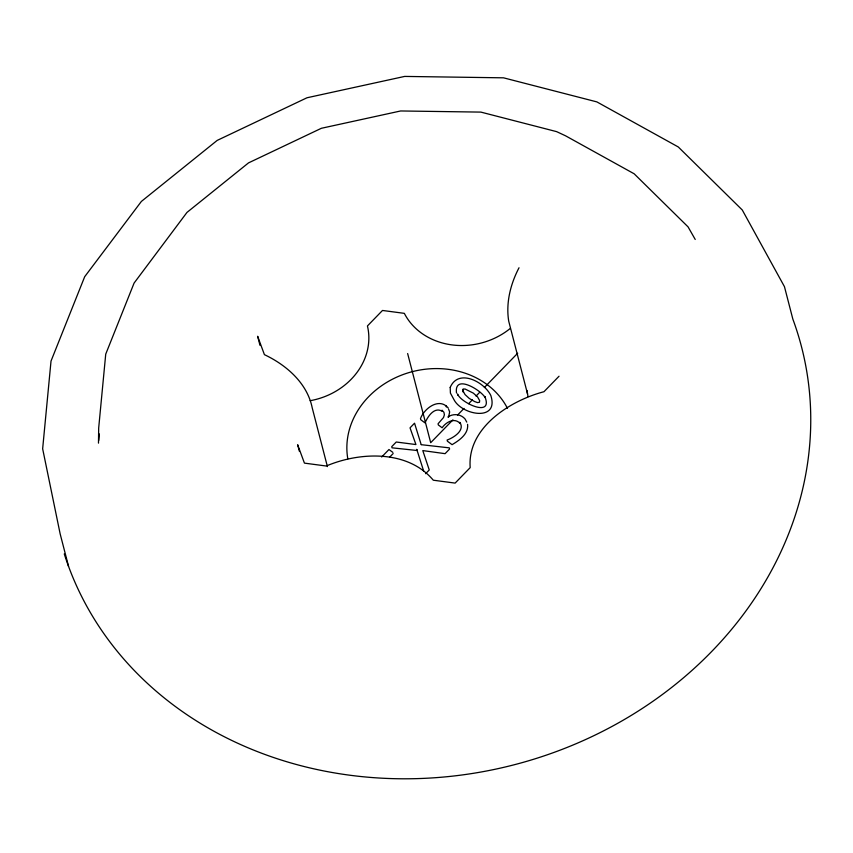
<?xml version="1.0" encoding="UTF-8"?>
<svg xmlns="http://www.w3.org/2000/svg" width="853" height="853" viewBox="0 0 853 853"><rect width="100%" height="100%" fill="white"/><g stroke="black" fill="none" stroke-linecap="round" stroke-linejoin="round"><path stroke-width="1.28" d="M98.479 443.133L98.681 428.046L105.729 354.144L134.092 283.068L186.978 212.418L248.511 162.891L321.389 128.281L400.654 110.965L480.889 112.106L556.625 131.639L565.55 135.808L634.152 173.788L688.062 226.877L695.227 239.458M98.735 440.511L99.364 433.942M448.593 417.096L449.659 411.935L448.635 409.312M519.019 267.757C510.531 284.038 505.754 302.783 508.708 321.133L527.549 393.958M381.675 457.005L388.968 449.51L392.849 452.389M389.618 457.187L393.148 453.551M452.911 419.857L430.69 442.707L407.638 353.547M457.539 415.102L464.021 408.427M468.649 403.672L472.349 399.865M476.049 396.059L479.749 392.241M484.387 387.486L517.707 353.206M425.626 473.692L429.251 469.96L422.789 450.587L445.085 453.668L449.595 449.019L449.296 447.857L421.265 444.69M559.035 376.226L543.969 391.719C510.105 400.601 467.039 427.79 470.195 467.615L455.129 483.097L433.292 480.207C407.883 449.84 359.934 451.685 326.272 466.015L304.436 463.126L297.654 444.744L299.318 451.173M447.846 417.021C453.178 413.31 460.748 413.94 465.034 418.951L466.762 422.118M448.326 408.15C439.359 397.008 424.24 408.32 420.486 418.588L420.785 419.751L425.029 422.907C427.705 416.616 434.412 406.305 442.344 411.37L442.046 410.208L443.923 412.308L444.392 414.793L443.507 417.554L438.047 423.792L438.346 424.954L442.131 427.769C445.874 422.139 454.649 417.213 460.098 423.483L459.799 422.32C465.365 430.307 453.657 437.706 447.111 440.041L447.409 441.204L452.069 444.658C459.33 440.393 468.755 433.889 467.593 424.314M456.515 393.03C453.817 373.379 481.252 390.279 485.08 397.594L484.781 396.432C493.791 418.194 460.801 402.925 457.507 393.958L457.805 395.12M423.61 470.92L416.754 449.328L417.053 450.491L392.039 447.825L391.73 446.663L396.25 442.014L415.933 444.552L410.026 427.843L414.537 423.205L421.169 444.584M446.044 405.804L446.343 406.966M327.413 466.602L312.209 407.819C307.208 383.072 286.352 365.009 264.419 354.656L257.638 336.274L259.962 345.284M68.539 566.317L60.158 533.903L42.65 448.795L51.02 361.075L84.692 276.703L141.374 201.436L217.195 140.404L307.005 97.764L404.663 76.418L503.526 77.826L596.855 101.891L678.284 146.972L742.281 209.998L784.461 286.683L792.842 319.097A383.029 332.713 -14.5 0 1 538.84 757.613A383.029 332.713 -14.5 0 1 64.274 553.917M510.35 328.373A68.176 59.22 -14.5 0 1 404.333 313.35L382.496 310.46L367.44 325.953A68.176 59.22 -14.5 0 1 310.161 400.697M347.811 458.85A84.49 73.39 -14.5 0 1 407.371 373.081A84.49 73.39 -14.5 0 1 507.492 408.395M528.071 396.57A68.176 59.22 -14.5 0 1 527.058 390.503M463.094 389.32L462.998 390.866L465.045 394.576L469.257 398.447L474.535 401.518L477.467 402.595L479.461 402.275L479.653 400.611L477.541 396.88L473.319 393.126L464.949 388.947L463.094 389.32L463.296 392.028L463.094 389.32M450.203 387.411L450.416 393.126L454.372 400.377C462.966 415.379 499.25 421.67 490.827 395.504C484.28 381.931 458.424 368.144 450.203 387.411"/></g></svg>
